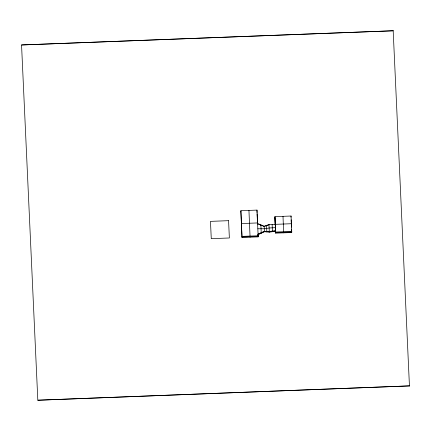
<?xml version="1.0" encoding="UTF-8"?>
<svg xmlns="http://www.w3.org/2000/svg" width="431" height="431" viewBox="0 0 431 431"><rect width="100%" height="100%" fill="white"/><g stroke="black" fill="none" stroke-linecap="round" stroke-linejoin="round"><path stroke-width="0.65" d="M21.555 44.964L393.18 30.779L21.555 44.964L37.82 400.221L409.45 385.896L37.82 400.221M240.837 211.826L240.886 210.716L257.005 210.096L258.158 236.323L242.039 236.937M241.43 224.659L241.473 223.549L257.593 222.935L257.582 224.163M242.06 236.382L258.18 235.768L258.131 236.878L242.017 237.492L240.886 210.716M250.077 237.185L248.946 210.409M257.005 210.096L257.016 212.526M260.863 225.424L260.884 224.885L261.218 233.203M264.144 226.679L264.165 226.248L268.992 224.519L275.28 224.594M264.375 231.722L269.283 232.142L275.538 231.253L275.56 230.704L269.31 231.474L264.397 231.291L258.088 234.038L258.061 234.69L264.375 231.722L264.397 231.291L264.165 226.248L257.609 223.517M266.832 231.932L266.579 225.386M269.283 232.142L268.992 224.519M272.408 231.7L272.139 224.556M274.919 217.192L275.625 232.589L291.739 231.975L291.054 216.023L274.94 216.637L275.199 224.438M275.646 232.04L291.76 231.425L291.717 232.53L275.598 233.144L274.94 216.637M283.657 232.837L283 216.33M291.011 217.127L291.054 216.023M291.361 224.826L291.41 223.721L275.29 224.341M258.077 234.362L264.386 231.506L269.3 231.808L275.549 230.978M268.976 224.858L264.155 226.464L258.191 224.077M275.42 227.649L269.154 227.999L264.278 228.769L257.846 228.78M393.18 30.779L409.445 386.036M291.135 219.805L291.469 227.169M291.561 229.179L291.717 232.53M275.506 231.135L275.598 233.144M257.075 213.846L257.442 221.744M258.013 234.248L258.131 236.878M240.864 211.271L242.017 237.492M228.575 220.677L210.473 221.367L211.265 238.666L229.367 237.977L228.575 220.677"/></g></svg>
